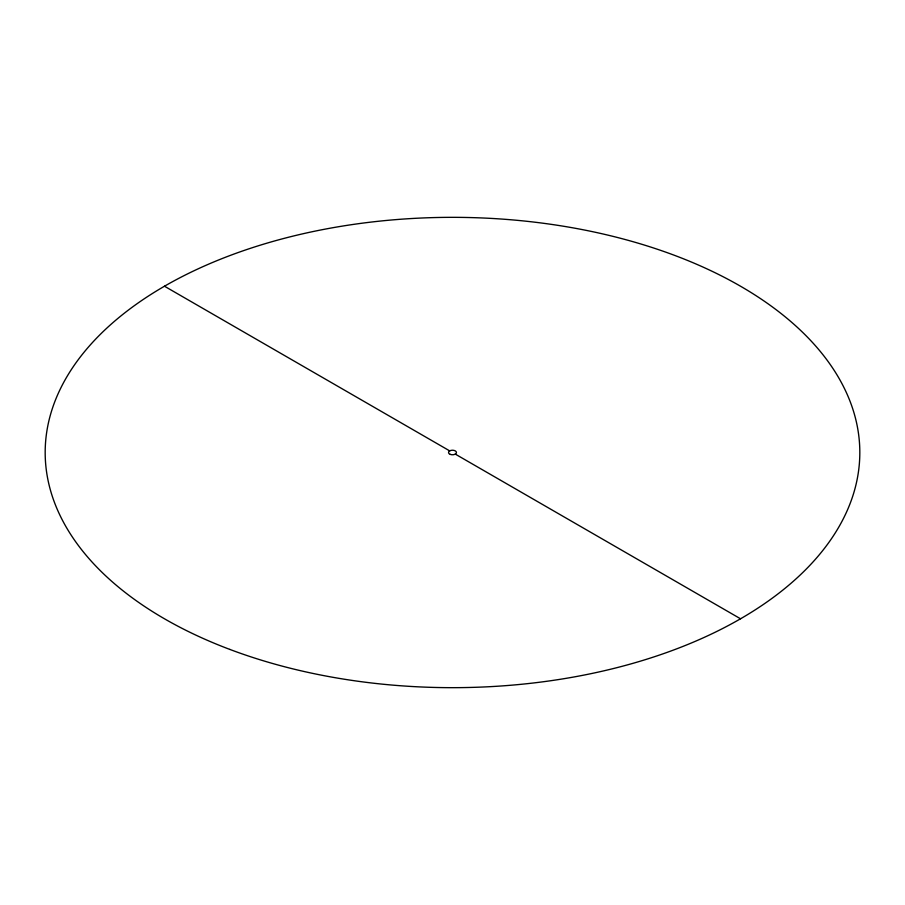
<?xml version="1.0" encoding="UTF-8"?>
<svg xmlns="http://www.w3.org/2000/svg" width="905" height="905" viewBox="0 0 905 905"><rect width="100%" height="100%" fill="white"/><g stroke="black" fill="none" stroke-linecap="round" stroke-linejoin="round"><path stroke-width="1.36" d="M164.484 286.218L449.706 450.894M455.294 454.106L740.516 618.782M229.825 649.417A407.318 235.164 0 0 0 859.207 465.385A407.318 235.164 0 0 0 268.468 242.71A407.318 235.164 0 0 0 229.825 649.417M450.339 454.412A3.948 2.274 0 0 0 456.437 452.624A3.948 2.274 0 0 0 450.713 450.464A3.948 2.274 0 0 0 450.339 454.412"/></g></svg>
